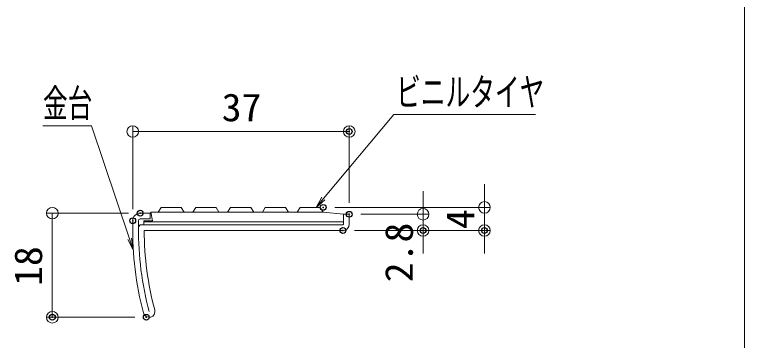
# Model space of a CAD drawing. Units: millimetres, scale not verified. Extents: x -400 to 400, y -277 to 277.
# Drawn here: x -32.8 to 93.2, y 109.2 to 165.5 of the extents above; entities that cross this region are included whole.
import ezdxf
from ezdxf.enums import TextEntityAlignment as Align

# ---------------------------------------------------------------- set-up
doc = ezdxf.new("R2010")
doc.units = ezdxf.units.MM
doc.header["$LTSCALE"] = 2
doc.header["$PDMODE"] = 32
doc.header["$PDSIZE"] = 1
for name, color, linetype, lineweight in [('0-1_zumenwaku', 6, 'Continuous', 9), ('0-2_1', 3, 'Continuous', 9), ('0-3_2', 4, 'Continuous', 9), ('0-4_0', 1, 'Continuous', 9), ('0-9_6文字', 2, 'Continuous', 9)]:
    doc.layers.add(name, color=color, linetype=linetype, lineweight=lineweight)
doc.layers.add('0-5_Defpoints', color=7, linetype='Continuous')
doc.styles.add('ＭＳ ゴシック', font='')
doc.styles.get('ＭＳ ゴシック').set_extended_font_data('MS Gothic')

# ---------------------------------------------------------------- blocks, each defined once
blk = doc.blocks.new('_Origin')
at = {"layer": '0-4_0'}
blk.add_line((0, 0), (-2, 0), dxfattribs=at)
blk.add_circle((0, 0), 1, dxfattribs=at)
blk = doc.blocks.new('MLeader5')
at = {"layer": '0-9_6文字', "color": 1}
blk.add_line((33.367, 148.253), (57.101, 148.253), dxfattribs=at)
at = {"layer": '0-9_6文字'}
blk.add_line((20.77, 133.538), (19.231, 132.218), dxfattribs=at)
at = {"layer": '0-9_6文字', "color": 1}
blk.add_lwpolyline([(20.515, 133.752), (32.647, 148.253), (33.367, 148.253)], dxfattribs=at)
at = {"layer": '0-9_6文字'}
blk.add_lwpolyline([(20.259, 133.966), (19.231, 132.218), (20.515, 133.752)], dxfattribs=at)
at = {"layer": '0-9_6文字', "style": 'ＭＳ ゴシック', "width": 0.65}
blk.add_text('ビニルタイヤ', height=4.809, dxfattribs=at).set_placement((33.068, 148.31), align=Align.BOTTOM_LEFT)
blk = doc.blocks.new('MLeader6')
at = {"layer": '0-9_6文字', "color": 1}
blk.add_line((-20.277, 146.343), (-27.924, 146.343), dxfattribs=at)
at = {"layer": '0-9_6文字'}
blk.add_line((-12.655, 126.897), (-12.333, 124.895), dxfattribs=at)
at = {"layer": '0-9_6文字', "color": 1}
blk.add_lwpolyline([(-12.971, 126.791), (-19.557, 146.343), (-20.277, 146.343)], dxfattribs=at)
at = {"layer": '0-9_6文字'}
blk.add_lwpolyline([(-13.287, 126.684), (-12.333, 124.895), (-12.971, 126.791)], dxfattribs=at)
at = {"layer": '0-9_6文字', "style": 'ＭＳ ゴシック', "width": 0.65}
blk.add_text('金台', height=4.809, dxfattribs=at).set_placement((-27.924, 146.392), align=Align.BOTTOM_LEFT)

msp = doc.modelspace()

# ---------------------------------------------------------------- linework, layer by layer
at = {"layer": '0-1_zumenwaku'}
msp.add_line((93.206, 276.989), (93.206, -277.011), dxfattribs=at)
at = {"layer": '0-2_1'}
for p, q in [((-11.133, 131.218), (-9.433, 131.218)), ((-9.433, 131.218), (-9.433, 130.218)), ((-12.433, 129.918), (-12.433, 129.218)), ((-11.433, 129.918), (-11.433, 128.723)), ((-9.433, 130.218), (-11.133, 130.218)), ((23.967, 131.018), (23.967, 129.318)), ((24.967, 131.018), (23.967, 131.018)), ((24.967, 129.318), (24.967, 131.018)), ((23.867, 129.218), (-10.931, 129.218)), ((-10.433, 128.218), (23.867, 128.218))]:
    msp.add_line(p, q, dxfattribs=at)
for centre, radius, start, end in [((-11.133, 129.918), 1.3, 90, 180), ((-11.133, 129.918), 0.3, 90, 180), ((42.567, 128.218), 55, 178.9582, 195.0261), ((42.567, 128.218), 54, 179.46452, 195.0261), ((-10.931, 128.718), 0.5, 90, 179.46452), ((23.867, 129.318), 0.1, 270, 0), ((23.867, 129.318), 1.1, 270, 0), ((42.567, 128.218), 53, 180, 195.0261), ((-9.587, 114.218), 1, 195.0261, 15.0261)]:
    msp.add_arc(centre, radius, start, end, dxfattribs=at)
at = {"layer": '0-3_2'}
for p, q in [((20.467, 131.418), (-9.292, 131.418)), ((-9.292, 131.418), (-9.028, 129.918)), ((-7.533, 132.218), (-8.033, 131.418)), ((-4.033, 132.218), (-7.533, 132.218)), ((-3.533, 131.418), (-4.033, 132.218)), ((-1.533, 132.218), (-2.033, 131.418)), ((-1.533, 132.218), (1.967, 132.218)), ((1.967, 132.218), (2.467, 131.418)), ((3.967, 131.418), (4.467, 132.218)), ((4.467, 132.218), (7.967, 132.218)), ((7.967, 132.218), (8.467, 131.418)), ((9.967, 131.418), (10.467, 132.218)), ((10.467, 132.218), (13.967, 132.218)), ((13.967, 132.218), (14.467, 131.418)), ((15.967, 131.418), (16.467, 132.218)), ((16.467, 132.218), (19.967, 132.218)), ((19.967, 132.218), (20.467, 131.418)), ((23.967, 131.018), (20.467, 131.418)), ((-10.533, 129.918), (-10.533, 129.218)), ((-9.028, 129.918), (-10.533, 129.918)), ((23.967, 129.418), (23.967, 131.018)), ((-10.533, 129.718), (23.967, 129.718))]:
    msp.add_line(p, q, dxfattribs=at)
at = {"layer": '0-4_0'}
for p, q in [((-12.433, 131.918), (-12.433, 146.34)), ((24.967, 133.018), (24.967, 146.34)), ((-10.433, 145.34), (22.967, 145.34)), ((48.313, 134.218), (48.313, 136.218)), ((37.711, 133.018), (37.711, 135.018)), ((-13.133, 131.218), (-27.31, 131.218)), ((22.467, 132.218), (49.313, 132.218)), ((48.313, 132.218), (48.313, 128.218)), ((26.967, 131.018), (38.711, 131.018)), ((37.711, 131.018), (37.711, 128.218)), ((-26.31, 129.218), (-26.31, 115.218)), ((25.867, 128.218), (38.711, 128.218)), ((25.867, 128.218), (49.313, 128.218)), ((37.711, 126.218), (37.711, 124.218)), ((48.313, 126.218), (48.313, 124.218)), ((-12.083, 113.218), (-27.31, 113.218))]:
    msp.add_line(p, q, dxfattribs=at)
at = {"layer": '0-5_Defpoints'}
for p in [(24.967, 145.34), (20.467, 132.218), (-11.133, 131.218), (24.967, 131.018), (-12.433, 129.918), (23.867, 128.218), (37.711, 128.218), (48.313, 128.218), (-26.31, 113.218), (-10.083, 113.218)]:
    msp.add_point(p, dxfattribs=at)

# ---------------------------------------------------------------- block references
at = {"layer": '0-4_0'}
for p, rotation in [((-12.433, 145.34), 180), ((48.313, 132.218), 270), ((37.711, 131.018), 270), ((-26.31, 131.218), 90), ((37.711, 128.218), 90), ((48.313, 128.218), 90), ((-26.31, 113.218), 270)]:
    msp.add_blockref('_Origin', p, dxfattribs=dict(at, rotation=rotation))
msp.add_blockref('_Origin', (24.967, 145.34), dxfattribs=at)
at = {"layer": '0-9_6文字'}
for name in ['MLeader5', 'MLeader6']:
    msp.add_blockref(name, (0, 0), dxfattribs=at)

# ---------------------------------------------------------------- texts
at = {"layer": '0-4_0', "color": 2, "style": 'ＭＳ ゴシック', "width": 1.05}
msp.add_text('37', height=4.809, dxfattribs=at).set_placement((2.934, 145.665), align=Align.BOTTOM_LEFT)
for s, p in [('4', (47.988, 128.468)), ('2.8', (37.387, 119.273)), ('18', (-26.634, 118.635))]:
    msp.add_text(s, height=4.809, rotation=90, dxfattribs=at).set_placement(p, align=Align.BOTTOM_LEFT)

doc.saveas('drawing.dxf')
